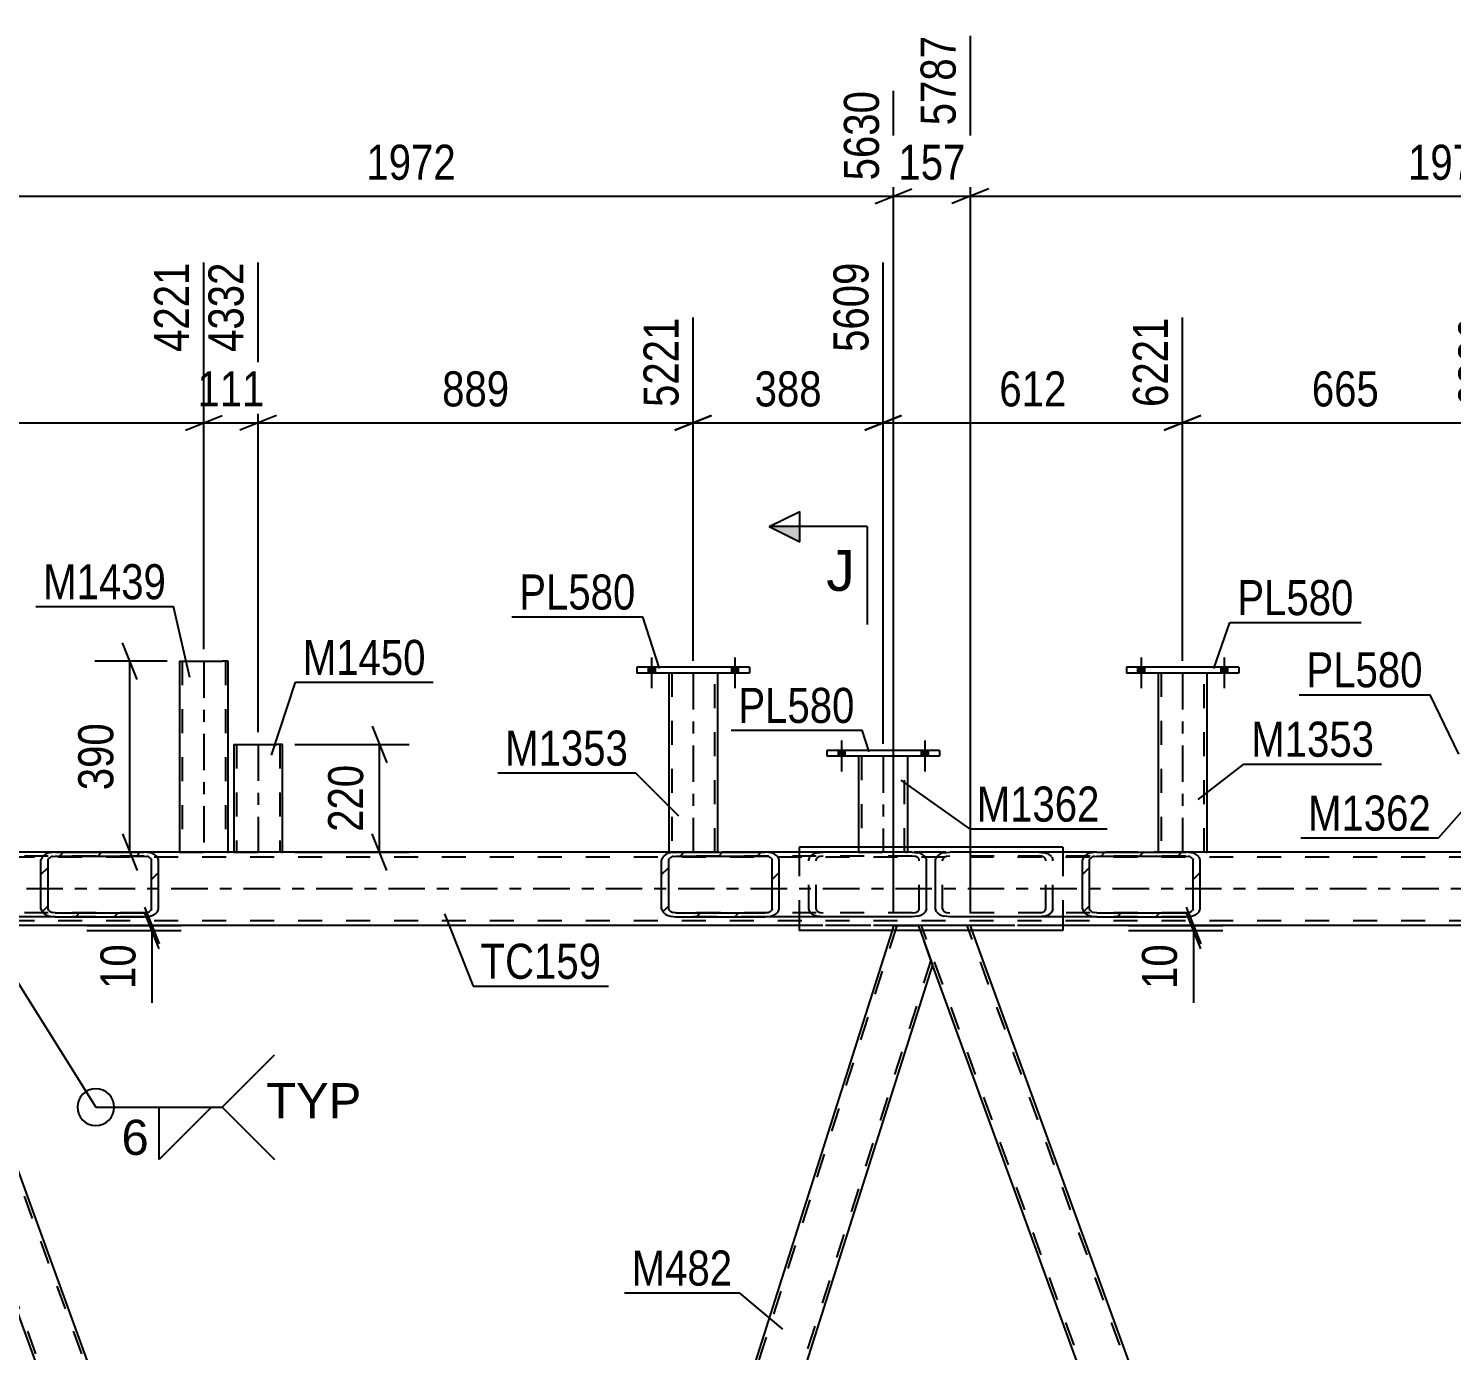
# Model space of a CAD drawing. Header units: millimetres. Extents: x -815 to 374, y -743 to 98.
# Drawn here: x -622.7 to -506.4, y -177.7 to -69.6 of the extents above; entities that cross this region are included whole.
import ezdxf

# ---------------------------------------------------------------- set-up
doc = ezdxf.new("R2010")
doc.units = ezdxf.units.MM
doc.linetypes.add('DXK_LINE_DOT2', pattern=[3.9198, 1.9599, -1.9599])
doc.linetypes.add('DXK_LINE_DOT3', pattern=[5.9187, 2.979, -0.9799, 0.9799, -0.9799])
doc.styles.add('Arial', font='ARIAL.TTF', dxfattribs={"height": 0.2})
doc.styles.add('Arial Narrow', font='ARIALN.TTF', dxfattribs={"height": 0.2})

# ---------------------------------------------------------------- blocks, each defined once
blk = doc.blocks.new('Part-232933173-7430 - 7159')
at = {"color": 7, "linetype": 'DXK_LINE_DOT2'}
for p, q in [((-545.69, -142.93), (-549.95, -142.93)), ((-548.78, -146.14), (-549.95, -142.93)), ((-506.38, -261.93), (-549.69, -142.93)), ((-502.63, -261.93), (-545.95, -142.93)), ((-545.55, -143.33), (-545.69, -142.93))]:
    blk.add_line(p, q, dxfattribs=at)
at = {"color": 2, "linetype": 'Continuous'}
for p, q in [((-503.55, -258.73), (-545.55, -143.33)), ((-506.78, -261.53), (-548.78, -146.14))]:
    blk.add_line(p, q, dxfattribs=at)
blk = doc.blocks.new('Part-232933173-7309 - 7159')
at = {"color": 2, "linetype": 'Continuous'}
for p, q in [((-559.69, -136.53), (-559.69, -136.93)), ((-538.14, -136.53), (-559.69, -136.53)), ((-538.14, -136.53), (-538.14, -136.93)), ((-559.69, -142.21), (-559.69, -143.33)), ((-538.14, -142.21), (-538.14, -143.33)), ((-538.14, -143.33), (-559.69, -143.33))]:
    blk.add_line(p, q, dxfattribs=at)
at = {"color": 7, "linetype": 'DXK_LINE_DOT2'}
for p, q in [((-559.69, -136.93), (-559.69, -142.21)), ((-538.14, -136.93), (-538.14, -142.21))]:
    blk.add_line(p, q, dxfattribs=at)
blk = doc.blocks.new('Part-232933173-46803 - 7159')
at = {"color": 2, "linetype": 'Continuous'}
for p, q in [((-523.74, -121.81), (-532.94, -121.81)), ((-532.94, -121.81), (-532.94, -122.29)), ((-523.74, -121.81), (-523.74, -122.29)), ((-523.74, -122.29), (-532.94, -122.29))]:
    blk.add_line(p, q, dxfattribs=at)
blk = doc.blocks.new('Part-232933173-7326 - 7159')
at = {"linetype": 'Continuous'}
h = blk.add_hatch(dxfattribs=at)
h.set_pattern_fill('', scale=0.7, style=0, pattern_type=0)
h.set_pattern_definition([(45, (-536.4287, -141.8167), (-1.57154, 1.57154), [])])
h.paths.add_polyline_path([(-536.52, -141.57), (-536.43, -141.82), (-536.18, -142.02), (-535.8, -142.16), (-535.35, -142.21), (-528.07, -142.21), (-527.63, -142.16), (-527.25, -142.02), (-527, -141.82), (-526.91, -141.57), (-526.91, -137.57), (-527, -137.33), (-527.25, -137.12), (-527.63, -136.98), (-528.07, -136.93), (-535.35, -136.93), (-535.8, -136.98), (-536.18, -137.12), (-536.43, -137.33), (-536.52, -137.57)])
h.paths.add_polyline_path([(-535.89, -137.45), (-535.76, -137.35), (-535.58, -137.28), (-535.35, -137.25), (-528.07, -137.25), (-527.85, -137.28), (-527.66, -137.35), (-527.54, -137.45), (-527.49, -137.57), (-527.49, -141.57), (-527.54, -141.69), (-527.66, -141.8), (-527.85, -141.87), (-528.07, -141.89), (-535.35, -141.89), (-535.58, -141.87), (-535.76, -141.8), (-535.89, -141.69), (-535.94, -141.57), (-535.94, -137.57)])
at = {"color": 2, "linetype": 'Continuous'}
for p, q in [((-547.83, -136.98), (-547.38, -136.93)), ((-535.35, -136.93), (-547.38, -136.93)), ((-535.35, -136.93), (-535.8, -136.98)), ((-535.35, -136.93), (-528.07, -136.93)), ((-527.63, -136.98), (-528.07, -136.93)), ((-548.55, -137.57), (-548.46, -137.33)), ((-548.55, -141.57), (-548.55, -137.57)), ((-536.43, -137.33), (-536.52, -137.57)), ((-536.52, -141.57), (-536.52, -137.57)), ((-535.94, -137.57), (-535.89, -137.45)), ((-535.94, -141.57), (-535.94, -137.57)), ((-535.58, -137.28), (-535.35, -137.25)), ((-535.35, -137.25), (-528.07, -137.25)), ((-528.07, -137.25), (-527.85, -137.28)), ((-527.54, -137.45), (-527.49, -137.57)), ((-527.49, -141.57), (-527.49, -137.57)), ((-526.91, -137.57), (-527, -137.33)), ((-526.91, -141.57), (-526.91, -137.57)), ((-548.46, -141.82), (-548.55, -141.57)), ((-536.52, -141.57), (-536.43, -141.82)), ((-535.89, -141.69), (-535.94, -141.57)), ((-535.35, -141.89), (-535.58, -141.87)), ((-535.35, -141.89), (-528.07, -141.89)), ((-527.85, -141.87), (-528.07, -141.89)), ((-527.49, -141.57), (-527.54, -141.69)), ((-527, -141.82), (-526.91, -141.57)), ((-547.38, -142.21), (-547.83, -142.16)), ((-535.35, -142.21), (-547.38, -142.21)), ((-535.8, -142.16), (-535.35, -142.21)), ((-535.35, -142.21), (-528.07, -142.21)), ((-528.07, -142.21), (-527.63, -142.16))]:
    blk.add_line(p, q, dxfattribs=at)
at = {"color": 7, "linetype": 'DXK_LINE_DOT2'}
for p, q in [((-540.1, -136.93), (-539.66, -136.98)), ((-528.07, -136.93), (-535.35, -136.93)), ((-547.92, -137.45), (-547.97, -137.57)), ((-547.97, -141.57), (-547.97, -137.57)), ((-547.38, -137.25), (-547.61, -137.28)), ((-528.07, -137.25), (-547.38, -137.25)), ((-539.88, -137.28), (-540.1, -137.25)), ((-539.52, -137.57), (-539.57, -137.45)), ((-539.52, -141.57), (-539.52, -137.57)), ((-539.03, -137.33), (-538.94, -137.57)), ((-538.94, -141.57), (-538.94, -137.57)), ((-547.97, -141.57), (-547.92, -141.69)), ((-547.61, -141.87), (-547.38, -141.89)), ((-528.07, -141.89), (-547.38, -141.89)), ((-540.1, -141.89), (-539.88, -141.87)), ((-539.57, -141.69), (-539.52, -141.57)), ((-538.94, -141.57), (-539.03, -141.82)), ((-539.66, -142.16), (-540.1, -142.21)), ((-528.07, -142.21), (-535.35, -142.21))]:
    blk.add_line(p, q, dxfattribs=at)
at = {"color": 2, "linetype": 'Continuous'}
for centre, radius, start, end in [((-547.65, -138.05), 1.09, 99.5182, 138.0638), ((-535.62, -138.05), 1.09, 99.5182, 138.0638), ((-527.81, -138.05), 1.09, 41.9363, 80.4819), ((-535.49, -137.81), 0.545, 99.5182, 138.0638), ((-527.94, -137.81), 0.545, 41.9363, 80.4819), ((-547.65, -141.09), 1.09, 221.9363, 260.4819), ((-535.62, -141.09), 1.09, 221.9363, 260.4819), ((-535.49, -141.33), 0.545, 221.9363, 260.4819), ((-527.94, -141.33), 0.545, 279.5182, 318.0638), ((-527.81, -141.09), 1.09, 279.5182, 318.0638)]:
    blk.add_arc(centre, radius, start, end, dxfattribs=at)
at = {"color": 7, "linetype": 'DXK_LINE_DOT2'}
for centre, radius, start, end in [((-539.84, -138.05), 1.09, 41.9363, 80.4819), ((-547.52, -137.81), 0.545, 99.5182, 138.0638), ((-539.97, -137.81), 0.545, 41.9363, 80.4819), ((-547.52, -141.33), 0.545, 221.9363, 260.4819), ((-539.97, -141.33), 0.545, 279.5182, 318.0638), ((-539.84, -141.09), 1.09, 279.5182, 318.0638)]:
    blk.add_arc(centre, radius, start, end, dxfattribs=at)
blk = doc.blocks.new('Part-232933173-7327 - 7159')
at = {"linetype": 'Continuous'}
h = blk.add_hatch(dxfattribs=at)
h.set_pattern_fill('', scale=0.7, style=0, pattern_type=0)
h.set_pattern_definition([(45, (-621.563, -141.8167), (-1.57154, 1.57154), [])])
h.paths.add_polyline_path([(-621.65, -141.57), (-621.56, -141.82), (-621.31, -142.02), (-620.93, -142.16), (-620.49, -142.21), (-613.21, -142.21), (-612.76, -142.16), (-612.38, -142.02), (-612.13, -141.82), (-612.04, -141.57), (-612.04, -137.57), (-612.13, -137.33), (-612.38, -137.12), (-612.76, -136.98), (-613.21, -136.93), (-620.49, -136.93), (-620.93, -136.98), (-621.31, -137.12), (-621.56, -137.33), (-621.65, -137.57)])
h.paths.add_polyline_path([(-621.02, -137.45), (-620.9, -137.35), (-620.71, -137.28), (-620.49, -137.25), (-613.21, -137.25), (-612.99, -137.28), (-612.8, -137.35), (-612.67, -137.45), (-612.63, -137.57), (-612.63, -141.57), (-612.67, -141.69), (-612.8, -141.8), (-612.99, -141.87), (-613.21, -141.89), (-620.49, -141.89), (-620.71, -141.87), (-620.9, -141.8), (-621.02, -141.69), (-621.07, -141.57), (-621.07, -137.57)])
at = {"color": 2, "linetype": 'Continuous'}
for p, q in [((-632.96, -136.98), (-632.52, -136.93)), ((-620.49, -136.93), (-632.52, -136.93)), ((-620.49, -136.93), (-620.93, -136.98)), ((-620.49, -136.93), (-613.21, -136.93)), ((-612.76, -136.98), (-613.21, -136.93)), ((-633.68, -137.57), (-633.59, -137.33)), ((-633.68, -141.57), (-633.68, -137.57)), ((-621.56, -137.33), (-621.65, -137.57)), ((-621.65, -141.57), (-621.65, -137.57)), ((-621.07, -137.57), (-621.02, -137.45)), ((-621.07, -141.57), (-621.07, -137.57)), ((-620.71, -137.28), (-620.49, -137.25)), ((-620.49, -137.25), (-613.21, -137.25)), ((-613.21, -137.25), (-612.99, -137.28)), ((-612.67, -137.45), (-612.63, -137.57)), ((-612.63, -141.57), (-612.63, -137.57)), ((-612.04, -137.57), (-612.13, -137.33)), ((-612.04, -141.57), (-612.04, -137.57)), ((-633.59, -141.82), (-633.68, -141.57)), ((-621.65, -141.57), (-621.56, -141.82)), ((-621.02, -141.69), (-621.07, -141.57)), ((-620.49, -141.89), (-620.71, -141.87)), ((-620.49, -141.89), (-613.21, -141.89)), ((-612.99, -141.87), (-613.21, -141.89)), ((-612.63, -141.57), (-612.67, -141.69)), ((-612.13, -141.82), (-612.04, -141.57)), ((-632.52, -142.21), (-632.96, -142.16)), ((-620.49, -142.21), (-632.52, -142.21)), ((-620.93, -142.16), (-620.49, -142.21)), ((-620.49, -142.21), (-613.21, -142.21)), ((-613.21, -142.21), (-612.76, -142.16))]:
    blk.add_line(p, q, dxfattribs=at)
at = {"color": 7, "linetype": 'DXK_LINE_DOT2'}
for p, q in [((-625.24, -136.93), (-624.79, -136.98)), ((-613.21, -136.93), (-620.49, -136.93)), ((-633.06, -137.45), (-633.1, -137.57)), ((-633.1, -141.57), (-633.1, -137.57)), ((-632.52, -137.25), (-632.74, -137.28)), ((-613.21, -137.25), (-632.52, -137.25)), ((-625.02, -137.28), (-625.24, -137.25)), ((-624.66, -137.57), (-624.7, -137.45)), ((-624.66, -141.57), (-624.66, -137.57)), ((-624.16, -137.33), (-624.07, -137.57)), ((-624.07, -141.57), (-624.07, -137.57)), ((-633.1, -141.57), (-633.06, -141.69)), ((-632.74, -141.87), (-632.52, -141.89)), ((-613.21, -141.89), (-632.52, -141.89)), ((-625.24, -141.89), (-625.02, -141.87)), ((-624.7, -141.69), (-624.66, -141.57)), ((-624.07, -141.57), (-624.16, -141.82)), ((-624.79, -142.16), (-625.24, -142.21)), ((-613.21, -142.21), (-620.49, -142.21))]:
    blk.add_line(p, q, dxfattribs=at)
at = {"color": 2, "linetype": 'Continuous'}
for centre, radius, start, end in [((-632.78, -138.05), 1.09, 99.5182, 138.0638), ((-620.75, -138.05), 1.09, 99.5182, 138.0638), ((-612.94, -138.05), 1.09, 41.9363, 80.4819), ((-620.62, -137.81), 0.545, 99.5182, 138.0638), ((-613.08, -137.81), 0.545, 41.9363, 80.4819), ((-632.78, -141.09), 1.09, 221.9363, 260.4819), ((-620.75, -141.09), 1.09, 221.9363, 260.4819), ((-620.62, -141.33), 0.545, 221.9363, 260.4819), ((-613.08, -141.33), 0.545, 279.5182, 318.0638), ((-612.94, -141.09), 1.09, 279.5182, 318.0638)]:
    blk.add_arc(centre, radius, start, end, dxfattribs=at)
at = {"color": 7, "linetype": 'DXK_LINE_DOT2'}
for centre, radius, start, end in [((-624.97, -138.05), 1.09, 41.9363, 80.4819), ((-632.65, -137.81), 0.545, 99.5182, 138.0638), ((-625.11, -137.81), 0.545, 41.9363, 80.4819), ((-632.65, -141.33), 0.545, 221.9363, 260.4819), ((-625.11, -141.33), 0.545, 279.5182, 318.0638), ((-624.97, -141.09), 1.09, 279.5182, 318.0638)]:
    blk.add_arc(centre, radius, start, end, dxfattribs=at)
blk = doc.blocks.new('Part-232933173-46834 - 7159')
at = {"color": 2, "linetype": 'Continuous'}
for p, q in [((-548.22, -128.61), (-557.42, -128.61)), ((-557.42, -128.61), (-557.42, -129.09)), ((-548.22, -129.09), (-557.42, -129.09)), ((-548.22, -128.61), (-548.22, -129.09))]:
    blk.add_line(p, q, dxfattribs=at)
blk = doc.blocks.new('Part-232933173-7353 - 7159')
at = {"color": 7, "linetype": 'DXK_LINE_DOT2'}
for p, q in [((-81.86, -136.93), (-654.89, -136.93)), ((-613.21, -136.93), (-654.89, -136.93)), ((-528.07, -136.93), (-569.75, -136.93)), ((-81.26, -137.33), (-741.87, -137.33)), ((-81.26, -142.53), (-741.87, -142.53)), ((-81.26, -142.93), (-729.95, -142.93)), ((-538.14, -142.93), (-559.69, -142.93))]:
    blk.add_line(p, q, dxfattribs=at)
at = {"color": 2, "linetype": 'Continuous'}
for p, q in [((-569.75, -136.93), (-613.21, -136.93)), ((-484.62, -136.93), (-528.07, -136.93)), ((-559.69, -142.93), (-623.27, -142.93)), ((-474.55, -142.93), (-538.14, -142.93))]:
    blk.add_line(p, q, dxfattribs=at)
at = {"color": 7, "linetype": 'DXK_LINE_DOT3'}
blk.add_line((-81.26, -139.93), (-741.87, -139.93), dxfattribs=at)
blk = doc.blocks.new('Part-232933173-7390 - 7159')
at = {"color": 7, "linetype": 'DXK_LINE_DOT2'}
for p, q in [((-551.71, -142.93), (-588.55, -259.1)), ((-551.96, -142.93), (-552.09, -143.33)), ((-551.96, -142.93), (-549.95, -142.93)), ((-549.95, -142.93), (-549.8, -143.33)), ((-548.92, -145.77), (-585.75, -261.93))]:
    blk.add_line(p, q, dxfattribs=at)
at = {"color": 2, "linetype": 'Continuous'}
for p, q in [((-552.09, -143.33), (-588.68, -258.73)), ((-549.8, -143.33), (-548.78, -146.14)), ((-548.78, -146.14), (-585.37, -261.53))]:
    blk.add_line(p, q, dxfattribs=at)
blk = doc.blocks.new('Part-232933173-46835 - 7159')
at = {"color": 2, "linetype": 'Continuous'}
for p, q in [((-605.9, -128.13), (-605.9, -136.93)), ((-605.9, -128.13), (-602.38, -128.13)), ((-601.9, -128.13), (-602.38, -128.13)), ((-601.9, -136.93), (-601.9, -128.13))]:
    blk.add_line(p, q, dxfattribs=at)
at = {"color": 7, "linetype": 'DXK_LINE_DOT2'}
for p, q in [((-605.66, -128.13), (-605.66, -136.94)), ((-605.66, -128.13), (-605.65, -128.13)), ((-605.65, -128.13), (-605.61, -128.13)), ((-605.61, -128.13), (-605.59, -128.13)), ((-602.14, -128.13), (-602.14, -136.94)), ((-605.9, -136.93), (-605.9, -136.94)), ((-605.9, -136.94), (-601.9, -136.94)), ((-601.9, -136.94), (-601.9, -136.93)), ((-601.9, -136.93), (-601.9, -136.94))]:
    blk.add_line(p, q, dxfattribs=at)
at = {"color": 7, "linetype": 'DXK_LINE_DOT3'}
blk.add_line((-603.9, -128.13), (-603.9, -136.94), dxfattribs=at)
blk = doc.blocks.new('Part-232933173-7425 - 7159')
at = {"color": 7, "linetype": 'DXK_LINE_DOT2'}
for p, q in [((-634.83, -142.93), (-591.52, -261.93)), ((-631.08, -142.93), (-587.77, -261.93))]:
    blk.add_line(p, q, dxfattribs=at)
at = {"color": 2, "linetype": 'Continuous'}
for p, q in [((-630.68, -143.33), (-588.68, -258.73)), ((-633.92, -146.14), (-591.92, -261.53))]:
    blk.add_line(p, q, dxfattribs=at)
blk = doc.blocks.new('Part-232933173-7466 - 7159')
at = {"linetype": 'Continuous'}
h = blk.add_hatch(dxfattribs=at)
h.set_pattern_fill('', scale=0.7, style=0, pattern_type=0)
h.set_pattern_definition([(45, (-570.8265, -141.8166), (-1.57154, 1.57154), [])])
h.paths.add_polyline_path([(-570.92, -141.57), (-570.83, -141.82), (-570.57, -142.02), (-570.2, -142.16), (-569.75, -142.21), (-562.47, -142.21), (-562.03, -142.16), (-561.65, -142.02), (-561.4, -141.82), (-561.31, -141.57), (-561.31, -137.57), (-561.4, -137.33), (-561.65, -137.12), (-562.03, -136.98), (-562.47, -136.93), (-569.75, -136.93), (-570.2, -136.98), (-570.57, -137.12), (-570.83, -137.33), (-570.92, -137.57)])
h.paths.add_polyline_path([(-570.29, -137.45), (-570.16, -137.35), (-569.97, -137.28), (-569.75, -137.25), (-562.47, -137.25), (-562.25, -137.28), (-562.06, -137.35), (-561.93, -137.45), (-561.89, -137.57), (-561.89, -141.57), (-561.93, -141.69), (-562.06, -141.8), (-562.25, -141.87), (-562.47, -141.89), (-569.75, -141.89), (-569.97, -141.87), (-570.16, -141.8), (-570.29, -141.69), (-570.33, -141.57), (-570.33, -137.57)])
at = {"color": 2, "linetype": 'Continuous'}
for p, q in [((-569.75, -136.93), (-570.2, -136.98)), ((-569.75, -136.93), (-562.47, -136.93)), ((-550.44, -136.93), (-562.47, -136.93)), ((-562.03, -136.98), (-562.47, -136.93)), ((-550.44, -136.93), (-550, -136.98)), ((-570.83, -137.33), (-570.92, -137.57)), ((-570.92, -141.57), (-570.92, -137.57)), ((-570.33, -137.57), (-570.29, -137.45)), ((-570.33, -141.57), (-570.33, -137.57)), ((-569.97, -137.28), (-569.75, -137.25)), ((-569.75, -137.25), (-562.47, -137.25)), ((-562.47, -137.25), (-562.25, -137.28)), ((-561.93, -137.45), (-561.89, -137.57)), ((-561.89, -141.57), (-561.89, -137.57)), ((-561.31, -137.57), (-561.4, -137.33)), ((-561.31, -141.57), (-561.31, -137.57)), ((-549.37, -137.33), (-549.28, -137.57)), ((-549.28, -141.57), (-549.28, -137.57)), ((-570.92, -141.57), (-570.83, -141.82)), ((-570.29, -141.69), (-570.33, -141.57)), ((-569.75, -141.89), (-569.97, -141.87)), ((-569.75, -141.89), (-562.47, -141.89)), ((-562.25, -141.87), (-562.47, -141.89)), ((-561.89, -141.57), (-561.93, -141.69)), ((-561.4, -141.82), (-561.31, -141.57)), ((-549.28, -141.57), (-549.37, -141.82)), ((-570.2, -142.16), (-569.75, -142.21)), ((-569.75, -142.21), (-562.47, -142.21)), ((-562.47, -142.21), (-562.03, -142.16)), ((-550.44, -142.21), (-562.47, -142.21)), ((-550, -142.16), (-550.44, -142.21))]:
    blk.add_line(p, q, dxfattribs=at)
at = {"color": 7, "linetype": 'DXK_LINE_DOT2'}
for p, q in [((-562.47, -136.93), (-569.75, -136.93)), ((-558.17, -136.98), (-557.72, -136.93)), ((-550.44, -137.25), (-569.75, -137.25)), ((-558.89, -137.57), (-558.8, -137.33)), ((-558.89, -141.57), (-558.89, -137.57)), ((-558.26, -137.45), (-558.3, -137.57)), ((-558.3, -141.57), (-558.3, -137.57)), ((-557.72, -137.25), (-557.94, -137.28)), ((-550.22, -137.28), (-550.44, -137.25)), ((-549.86, -137.57), (-549.9, -137.45)), ((-549.86, -141.57), (-549.86, -137.57)), ((-550.44, -141.89), (-569.75, -141.89)), ((-558.8, -141.82), (-558.89, -141.57)), ((-558.3, -141.57), (-558.26, -141.69)), ((-557.94, -141.87), (-557.72, -141.89)), ((-550.44, -141.89), (-550.22, -141.87)), ((-549.9, -141.69), (-549.86, -141.57)), ((-562.47, -142.21), (-569.75, -142.21)), ((-557.72, -142.21), (-558.17, -142.16))]:
    blk.add_line(p, q, dxfattribs=at)
at = {"color": 2, "linetype": 'Continuous'}
for centre, radius, start, end in [((-570.02, -138.05), 1.09, 99.5182, 138.0638), ((-562.21, -138.05), 1.09, 41.9363, 80.4819), ((-550.18, -138.05), 1.09, 41.9363, 80.4819), ((-569.88, -137.81), 0.545, 99.5182, 138.0638), ((-562.34, -137.81), 0.545, 41.9363, 80.4819), ((-570.02, -141.09), 1.09, 221.9363, 260.4819), ((-569.88, -141.33), 0.545, 221.9363, 260.4819), ((-562.34, -141.33), 0.545, 279.5182, 318.0638), ((-562.21, -141.09), 1.09, 279.5182, 318.0638), ((-550.18, -141.09), 1.09, 279.5182, 318.0638)]:
    blk.add_arc(centre, radius, start, end, dxfattribs=at)
at = {"color": 7, "linetype": 'DXK_LINE_DOT2'}
for centre, radius, start, end in [((-557.99, -138.05), 1.09, 99.5182, 138.0638), ((-557.85, -137.81), 0.545, 99.5182, 138.0638), ((-550.31, -137.81), 0.545, 41.9363, 80.4819), ((-557.99, -141.09), 1.09, 221.9363, 260.4819), ((-557.85, -141.33), 0.545, 221.9363, 260.4819), ((-550.31, -141.33), 0.545, 279.5182, 318.0638)]:
    blk.add_arc(centre, radius, start, end, dxfattribs=at)
blk = doc.blocks.new('Part-232933173-46802 - 7159')
at = {"color": 2, "linetype": 'Continuous'}
for p, q in [((-530.34, -122.29), (-530.34, -136.93)), ((-526.34, -136.93), (-526.34, -122.29))]:
    blk.add_line(p, q, dxfattribs=at)
at = {"color": 7, "linetype": 'DXK_LINE_DOT2'}
for p, q in [((-526.34, -122.29), (-530.34, -122.29)), ((-530.1, -122.29), (-530.1, -136.93)), ((-526.58, -136.93), (-526.58, -122.29)), ((-530.34, -136.93), (-530.34, -136.93)), ((-530.34, -136.93), (-526.34, -136.93)), ((-526.34, -136.93), (-526.34, -136.93)), ((-526.34, -136.93), (-526.34, -136.93))]:
    blk.add_line(p, q, dxfattribs=at)
at = {"color": 7, "linetype": 'DXK_LINE_DOT3'}
blk.add_line((-528.34, -122.29), (-528.34, -136.93), dxfattribs=at)
blk = doc.blocks.new('Part-232933173-46806 - 7159')
at = {"color": 2, "linetype": 'Continuous'}
for p, q in [((-570.34, -122.29), (-570.34, -136.93)), ((-566.34, -136.93), (-566.34, -122.29))]:
    blk.add_line(p, q, dxfattribs=at)
at = {"color": 7, "linetype": 'DXK_LINE_DOT2'}
for p, q in [((-566.34, -122.29), (-570.34, -122.29)), ((-570.1, -122.29), (-570.1, -136.93)), ((-566.58, -136.93), (-566.58, -122.29)), ((-570.34, -136.93), (-570.34, -136.93)), ((-570.34, -136.93), (-566.34, -136.93)), ((-566.34, -136.93), (-566.34, -136.93)), ((-566.34, -136.93), (-566.34, -136.93))]:
    blk.add_line(p, q, dxfattribs=at)
at = {"color": 7, "linetype": 'DXK_LINE_DOT3'}
blk.add_line((-568.34, -122.29), (-568.34, -136.93), dxfattribs=at)
blk = doc.blocks.new('Part-232933173-46807 - 7159')
at = {"color": 2, "linetype": 'Continuous'}
for p, q in [((-563.74, -121.81), (-572.94, -121.81)), ((-572.94, -121.81), (-572.94, -122.29)), ((-563.74, -121.81), (-563.74, -122.29)), ((-563.74, -122.29), (-572.94, -122.29))]:
    blk.add_line(p, q, dxfattribs=at)
blk = doc.blocks.new('Part-232933173-46810 - 7159')
at = {"color": 2, "linetype": 'Continuous'}
for p, q in [((-610.34, -121.33), (-610.34, -136.93)), ((-610.34, -121.33), (-606.82, -121.33)), ((-606.34, -121.33), (-606.82, -121.33)), ((-606.34, -136.93), (-606.34, -121.33))]:
    blk.add_line(p, q, dxfattribs=at)
at = {"color": 7, "linetype": 'DXK_LINE_DOT2'}
for p, q in [((-610.1, -121.33), (-610.1, -136.93)), ((-610.1, -121.33), (-610.08, -121.33)), ((-610.08, -121.33), (-610.04, -121.33)), ((-610.04, -121.33), (-610.03, -121.33)), ((-606.58, -121.33), (-606.58, -136.93)), ((-610.34, -136.93), (-610.34, -136.93)), ((-610.34, -136.93), (-606.34, -136.93)), ((-606.34, -136.93), (-606.34, -136.93)), ((-606.34, -136.93), (-606.34, -136.93))]:
    blk.add_line(p, q, dxfattribs=at)
at = {"color": 7, "linetype": 'DXK_LINE_DOT3'}
blk.add_line((-608.34, -121.33), (-608.34, -136.93), dxfattribs=at)
blk = doc.blocks.new('Part-232933173-46833 - 7159')
at = {"color": 2, "linetype": 'Continuous'}
for p, q in [((-554.82, -129.09), (-554.82, -136.53)), ((-550.82, -129.09), (-550.82, -136.53))]:
    blk.add_line(p, q, dxfattribs=at)
at = {"color": 7, "linetype": 'DXK_LINE_DOT2'}
for p, q in [((-550.82, -129.09), (-554.82, -129.09)), ((-554.58, -129.09), (-554.58, -136.94)), ((-551.06, -136.94), (-551.06, -129.09)), ((-554.82, -136.53), (-554.82, -136.94)), ((-554.82, -136.94), (-550.82, -136.94)), ((-550.82, -136.53), (-550.82, -136.94))]:
    blk.add_line(p, q, dxfattribs=at)
at = {"color": 7, "linetype": 'DXK_LINE_DOT3'}
blk.add_line((-552.82, -129.09), (-552.82, -136.94), dxfattribs=at)
blk = doc.blocks.new('Bolt-232933173-46875 - 7159')
at = {"linetype": 'Continuous'}
for points in [[(-531.46, -121.81), (-532.02, -121.81), (-532.02, -122.29), (-531.46, -122.29)], [(-531.46, -121.81), (-532.02, -121.81), (-532.02, -122.29), (-531.46, -122.29)], [(-524.66, -121.81), (-525.22, -121.81), (-525.22, -122.29), (-524.66, -122.29)], [(-524.66, -121.81), (-525.22, -121.81), (-525.22, -122.29), (-524.66, -122.29)]]:
    blk.add_hatch(color=1, dxfattribs=at).paths.add_polyline_path(points)
at = {"color": 1, "linetype": 'Continuous'}
for p, q in [((-532.02, -121.81), (-532.02, -122.29)), ((-532.02, -121.81), (-532.02, -122.29)), ((-531.74, -121.01), (-531.74, -123.53)), ((-531.74, -121.01), (-531.74, -123.53)), ((-531.46, -121.81), (-531.46, -122.29)), ((-531.46, -121.81), (-531.46, -122.29)), ((-525.22, -121.81), (-525.22, -122.29)), ((-525.22, -121.81), (-525.22, -122.29)), ((-524.94, -121.01), (-524.94, -123.53)), ((-524.94, -121.01), (-524.94, -123.53)), ((-524.66, -121.81), (-524.66, -122.29)), ((-524.66, -121.81), (-524.66, -122.29))]:
    blk.add_line(p, q, dxfattribs=at)
blk = doc.blocks.new('Bolt-232933173-46877 - 7159')
at = {"linetype": 'Continuous'}
for points in [[(-571.46, -121.81), (-572.02, -121.81), (-572.02, -122.29), (-571.46, -122.29)], [(-571.46, -121.81), (-572.02, -121.81), (-572.02, -122.29), (-571.46, -122.29)], [(-564.66, -121.81), (-565.22, -121.81), (-565.22, -122.29), (-564.66, -122.29)], [(-564.66, -121.81), (-565.22, -121.81), (-565.22, -122.29), (-564.66, -122.29)]]:
    blk.add_hatch(color=1, dxfattribs=at).paths.add_polyline_path(points)
at = {"color": 1, "linetype": 'Continuous'}
for p, q in [((-572.02, -121.81), (-572.02, -122.29)), ((-572.02, -121.81), (-572.02, -122.29)), ((-571.74, -121.01), (-571.74, -123.53)), ((-571.74, -121.01), (-571.74, -123.53)), ((-571.46, -121.81), (-571.46, -122.29)), ((-571.46, -121.81), (-571.46, -122.29)), ((-565.22, -121.81), (-565.22, -122.29)), ((-565.22, -121.81), (-565.22, -122.29)), ((-564.94, -121.01), (-564.94, -123.53)), ((-564.94, -121.01), (-564.94, -123.53)), ((-564.66, -121.81), (-564.66, -122.29)), ((-564.66, -121.81), (-564.66, -122.29))]:
    blk.add_line(p, q, dxfattribs=at)
blk = doc.blocks.new('Bolt-232933173-46889 - 7159')
at = {"linetype": 'Continuous'}
for points in [[(-555.94, -128.61), (-556.5, -128.61), (-556.5, -129.09), (-555.94, -129.09)], [(-555.94, -128.61), (-556.5, -128.61), (-556.5, -129.09), (-555.94, -129.09)], [(-549.14, -128.61), (-549.7, -128.61), (-549.7, -129.09), (-549.14, -129.09)], [(-549.14, -128.61), (-549.7, -128.61), (-549.7, -129.09), (-549.14, -129.09)]]:
    blk.add_hatch(color=1, dxfattribs=at).paths.add_polyline_path(points)
at = {"color": 1, "linetype": 'Continuous'}
for p, q in [((-556.22, -127.81), (-556.22, -130.33)), ((-556.22, -127.81), (-556.22, -130.33)), ((-549.42, -127.81), (-549.42, -130.33)), ((-549.42, -127.81), (-549.42, -130.33)), ((-556.5, -128.61), (-556.5, -129.09)), ((-556.5, -128.61), (-556.5, -129.09)), ((-555.94, -128.61), (-555.94, -129.09)), ((-555.94, -128.61), (-555.94, -129.09)), ((-549.7, -128.61), (-549.7, -129.09)), ((-549.7, -128.61), (-549.7, -129.09)), ((-549.14, -128.61), (-549.14, -129.09)), ((-549.14, -128.61), (-549.14, -129.09))]:
    blk.add_line(p, q, dxfattribs=at)
blk = doc.blocks.new('StraightDimension-232933173-57657 - 7159')
at = {"color": 7, "linetype": 'Continuous'}
for p, q in [((-552.82, -128.09), (-552.82, -88.74)), ((-568.34, -121.29), (-568.34, -93.24)), ((-566.84, -101.25), (-569.84, -102.45)), ((-568.34, -101.85), (-552.82, -101.85)), ((-554.32, -102.45), (-551.32, -101.25))]:
    blk.add_line(p, q, dxfattribs=at)
at = {"color": 0}
blk.add_wipeout([(-557.24, -101.1), (-557.24, -96.9), (-563.92, -96.9), (-563.92, -101.1)], dxfattribs=at)
at = {"color": 3, "style": 'Arial Narrow'}
blk.add_text('388', height=2.863, dxfattribs=at).set_placement((-563.32, -100.5))
at = {"color": 0, "linetype": 'Continuous'}
blk.add_wipeout([(-553.42, -88.14), (-557.62, -88.14), (-557.62, -96.65), (-553.42, -96.65)], dxfattribs=at)
at = {"color": 3, "linetype": 'Continuous', "style": 'Arial Narrow'}
blk.add_text('5609', height=2.863, rotation=90.0002, dxfattribs=at).set_placement((-554.02, -96.05))
blk = doc.blocks.new('StraightDimension-232933173-57658 - 7159')
at = {"color": 7, "linetype": 'Continuous'}
for p, q in [((-603.9, -127.13), (-603.9, -88.74)), ((-568.34, -121.29), (-568.34, -93.24)), ((-602.4, -101.25), (-605.4, -102.45)), ((-603.9, -101.85), (-568.34, -101.85)), ((-569.84, -102.45), (-566.84, -101.25))]:
    blk.add_line(p, q, dxfattribs=at)
at = {"color": 0}
blk.add_wipeout([(-582.78, -101.1), (-582.78, -96.9), (-589.46, -96.9), (-589.46, -101.1)], dxfattribs=at)
at = {"color": 3, "style": 'Arial Narrow'}
blk.add_text('889', height=2.863, dxfattribs=at).set_placement((-588.86, -100.5))
at = {"color": 0, "linetype": 'Continuous'}
blk.add_wipeout([(-568.94, -92.64), (-573.14, -92.64), (-573.14, -101.15), (-568.94, -101.15)], dxfattribs=at)
at = {"color": 3, "linetype": 'Continuous', "style": 'Arial Narrow'}
blk.add_text('5221', height=2.863, rotation=90.0002, dxfattribs=at).set_placement((-569.54, -100.55))
blk = doc.blocks.new('StraightDimension-232933173-57656 - 7159')
at = {"color": 7, "linetype": 'Continuous'}
for p, q in [((-552.82, -128.09), (-552.82, -88.74)), ((-528.34, -121.29), (-528.34, -93.24)), ((-551.32, -101.25), (-554.32, -102.45)), ((-552.82, -101.85), (-528.34, -101.85)), ((-529.84, -102.45), (-526.84, -101.25))]:
    blk.add_line(p, q, dxfattribs=at)
at = {"color": 0}
blk.add_wipeout([(-537.24, -101.1), (-537.24, -96.9), (-543.92, -96.9), (-543.92, -101.1)], dxfattribs=at)
at = {"color": 3, "style": 'Arial Narrow'}
blk.add_text('612', height=2.863, dxfattribs=at).set_placement((-543.32, -100.5))
at = {"color": 0, "linetype": 'Continuous'}
blk.add_wipeout([(-528.94, -92.64), (-533.14, -92.64), (-533.14, -101.15), (-528.94, -101.15)], dxfattribs=at)
at = {"color": 3, "linetype": 'Continuous', "style": 'Arial Narrow'}
blk.add_text('6221', height=2.863, rotation=90.0002, dxfattribs=at).set_placement((-529.54, -100.55))
blk = doc.blocks.new('StraightDimension-232933173-37579 - 7159')
at = {"color": 7, "linetype": 'Continuous'}
for p, q in [((-630.83, -141.93), (-630.83, -70.22)), ((-551.96, -141.93), (-551.96, -74.72)), ((-629.33, -82.73), (-632.33, -83.93)), ((-630.83, -83.33), (-551.96, -83.33)), ((-553.46, -83.93), (-550.46, -82.73))]:
    blk.add_line(p, q, dxfattribs=at)
at = {"color": 0}
blk.add_wipeout([(-587.14, -82.58), (-587.14, -78.38), (-595.65, -78.38), (-595.65, -82.58)], dxfattribs=at)
at = {"color": 3, "style": 'Arial Narrow'}
blk.add_text('1972', height=2.863, dxfattribs=at).set_placement((-595.05, -81.98))
at = {"color": 0, "linetype": 'Continuous'}
blk.add_wipeout([(-552.56, -74.12), (-556.76, -74.12), (-556.76, -82.63), (-552.56, -82.63)], dxfattribs=at)
at = {"color": 3, "linetype": 'Continuous', "style": 'Arial Narrow'}
blk.add_text('5630', height=2.863, rotation=90.0002, dxfattribs=at).set_placement((-553.16, -82.03))
blk = doc.blocks.new('StraightDimension-232933173-38569 - 7159')
at = {"color": 7, "linetype": 'Continuous'}
for p, q in [((-528.05, -141.43), (-526.85, -144.43)), ((-526.85, -144.83), (-528.05, -141.83)), ((-532.77, -142.93), (-525.05, -142.93)), ((-527.45, -143.33), (-527.45, -142.93)), ((-532.77, -143.33), (-525.05, -143.33)), ((-527.45, -143.33), (-527.45, -149.24)), ((-527.45, -143.33), (-527.45, -149.24))]:
    blk.add_line(p, q, dxfattribs=at)
at = {"color": 0}
blk.add_wipeout([(-528.2, -143.86), (-532.4, -143.86), (-532.4, -148.71), (-528.2, -148.71)], dxfattribs=at)
at = {"color": 3, "style": 'Arial Narrow'}
blk.add_text('10', height=2.863, rotation=90.0002, dxfattribs=at).set_placement((-528.8, -148.11))
blk = doc.blocks.new('StraightDimension-232933173-37577 - 7159')
at = {"color": 7, "linetype": 'Continuous'}
for p, q in [((-545.69, -141.93), (-545.69, -70.22)), ((-466.83, -141.93), (-466.83, -74.72)), ((-544.19, -82.73), (-547.19, -83.93)), ((-545.69, -83.33), (-466.83, -83.33)), ((-468.33, -83.93), (-465.33, -82.73))]:
    blk.add_line(p, q, dxfattribs=at)
at = {"color": 0}
blk.add_wipeout([(-502, -82.58), (-502, -78.38), (-510.52, -78.38), (-510.52, -82.58)], dxfattribs=at)
at = {"color": 3, "style": 'Arial Narrow'}
blk.add_text('1972', height=2.863, dxfattribs=at).set_placement((-509.92, -81.98))
at = {"color": 0, "linetype": 'Continuous'}
blk.add_wipeout([(-467.43, -74.12), (-471.63, -74.12), (-471.63, -82.63), (-467.43, -82.63)], dxfattribs=at)
at = {"color": 3, "linetype": 'Continuous', "style": 'Arial Narrow'}
blk.add_text('7758', height=2.863, rotation=90.0002, dxfattribs=at).set_placement((-468.03, -82.03))
blk = doc.blocks.new('StraightDimension-232933173-37578 - 7159')
at = {"color": 7, "linetype": 'Continuous'}
for p, q in [((-545.69, -141.93), (-545.69, -70.22)), ((-551.96, -141.93), (-551.96, -74.72)), ((-553.46, -83.93), (-550.46, -82.73)), ((-551.96, -83.33), (-545.69, -83.33)), ((-544.19, -82.73), (-547.19, -83.93))]:
    blk.add_line(p, q, dxfattribs=at)
at = {"color": 0}
blk.add_wipeout([(-545.48, -82.58), (-545.48, -78.38), (-552.17, -78.38), (-552.17, -82.58)], dxfattribs=at)
at = {"color": 3, "style": 'Arial Narrow'}
blk.add_text('157', height=2.863, dxfattribs=at).set_placement((-551.57, -81.98))
at = {"color": 0, "linetype": 'Continuous'}
blk.add_wipeout([(-546.29, -69.62), (-550.49, -69.62), (-550.49, -78.13), (-546.29, -78.13)], dxfattribs=at)
at = {"color": 3, "linetype": 'Continuous', "style": 'Arial Narrow'}
blk.add_text('5787', height=2.863, rotation=90.0002, dxfattribs=at).set_placement((-546.89, -77.53))
blk = doc.blocks.new('StraightDimension-232933173-38564 - 7159')
at = {"color": 7, "linetype": 'Continuous'}
for p, q in [((-613.18, -141.43), (-611.98, -144.43)), ((-611.98, -144.83), (-613.18, -141.83)), ((-617.91, -142.93), (-610.18, -142.93)), ((-612.58, -143.33), (-612.58, -142.93)), ((-617.91, -143.33), (-610.18, -143.33)), ((-612.58, -143.33), (-612.58, -149.24)), ((-612.58, -143.33), (-612.58, -149.24))]:
    blk.add_line(p, q, dxfattribs=at)
at = {"color": 0}
blk.add_wipeout([(-613.33, -143.86), (-617.53, -143.86), (-617.53, -148.71), (-613.33, -148.71)], dxfattribs=at)
at = {"color": 3, "style": 'Arial Narrow'}
blk.add_text('10', height=2.863, rotation=90.0002, dxfattribs=at).set_placement((-613.93, -148.11))
blk = doc.blocks.new('StraightDimension-232933173-57655 - 7159')
at = {"color": 7, "linetype": 'Continuous'}
for p, q in [((-528.34, -121.29), (-528.34, -93.24)), ((-501.74, -128.09), (-501.74, -93.24)), ((-526.84, -101.25), (-529.84, -102.45)), ((-528.34, -101.85), (-501.74, -101.85)), ((-503.24, -102.45), (-500.24, -101.25))]:
    blk.add_line(p, q, dxfattribs=at)
at = {"color": 0}
blk.add_wipeout([(-511.7, -101.1), (-511.7, -96.9), (-518.38, -96.9), (-518.38, -101.1)], dxfattribs=at)
at = {"color": 3, "style": 'Arial Narrow'}
blk.add_text('665', height=2.863, dxfattribs=at).set_placement((-517.78, -100.5))
at = {"color": 0, "linetype": 'Continuous'}
blk.add_wipeout([(-502.34, -92.64), (-506.54, -92.64), (-506.54, -101.15), (-502.34, -101.15)], dxfattribs=at)
at = {"color": 3, "linetype": 'Continuous', "style": 'Arial Narrow'}
blk.add_text('6886', height=2.863, rotation=90.0002, dxfattribs=at).set_placement((-502.94, -100.55))
blk = doc.blocks.new('StraightDimension-232933173-57659 - 7159')
at = {"color": 7, "linetype": 'Continuous'}
for p, q in [((-608.34, -120.33), (-608.34, -88.74)), ((-603.9, -127.13), (-603.9, -88.74)), ((-609.84, -102.45), (-606.84, -101.25)), ((-608.34, -101.85), (-603.9, -101.85)), ((-602.4, -101.25), (-605.4, -102.45))]:
    blk.add_line(p, q, dxfattribs=at)
at = {"color": 0}
blk.add_wipeout([(-602.78, -101.1), (-602.78, -96.9), (-609.46, -96.9), (-609.46, -101.1)], dxfattribs=at)
at = {"color": 3, "style": 'Arial Narrow'}
blk.add_text('111', height=2.863, dxfattribs=at).set_placement((-608.86, -100.5))
at = {"color": 0, "linetype": 'Continuous'}
blk.add_wipeout([(-604.5, -88.14), (-608.7, -88.14), (-608.7, -96.65), (-604.5, -96.65)], dxfattribs=at)
at = {"color": 3, "linetype": 'Continuous', "style": 'Arial Narrow'}
blk.add_text('4332', height=2.863, rotation=90.0002, dxfattribs=at).set_placement((-605.1, -96.05))
blk = doc.blocks.new('StraightDimension-232933173-57660 - 7159')
at = {"color": 7, "linetype": 'Continuous'}
for p, q in [((-648.34, -120.33), (-648.34, -88.74)), ((-608.34, -120.33), (-608.34, -88.74)), ((-646.84, -101.25), (-649.84, -102.45)), ((-648.34, -101.85), (-608.34, -101.85)), ((-609.84, -102.45), (-606.84, -101.25))]:
    blk.add_line(p, q, dxfattribs=at)
at = {"color": 0, "linetype": 'Continuous'}
blk.add_wipeout([(-608.94, -88.14), (-613.14, -88.14), (-613.14, -96.65), (-608.94, -96.65)], dxfattribs=at)
at = {"color": 0}
blk.add_wipeout([(-624.08, -101.1), (-624.08, -96.9), (-632.6, -96.9), (-632.6, -101.1)], dxfattribs=at)
at = {"color": 3, "linetype": 'Continuous', "style": 'Arial Narrow'}
blk.add_text('4221', height=2.863, rotation=90.0002, dxfattribs=at).set_placement((-609.54, -96.05))
at = {"color": 3, "style": 'Arial Narrow'}
blk.add_text('1000', height=2.863, dxfattribs=at).set_placement((-632, -100.5))
blk = doc.blocks.new('StraightDimension-232933173-58144 - 7159')
at = {"color": 7, "linetype": 'Continuous'}
for p, q in [((-613.79, -122.83), (-614.99, -119.83)), ((-611.34, -121.33), (-617.24, -121.33)), ((-614.39, -136.93), (-614.39, -121.33)), ((-614.99, -135.43), (-613.79, -138.43)), ((-611.34, -136.93), (-617.24, -136.93))]:
    blk.add_line(p, q, dxfattribs=at)
at = {"color": 0}
blk.add_wipeout([(-615.14, -125.79), (-619.34, -125.79), (-619.34, -132.47), (-615.14, -132.47)], dxfattribs=at)
at = {"color": 3, "style": 'Arial Narrow'}
blk.add_text('390', height=2.863, rotation=90.0002, dxfattribs=at).set_placement((-615.74, -131.87))
blk = doc.blocks.new('StraightDimension-232933173-58156 - 7159')
at = {"color": 7, "linetype": 'Continuous'}
for p, q in [((-594.57, -126.63), (-593.37, -129.63)), ((-600.9, -128.13), (-591.57, -128.13)), ((-593.97, -136.93), (-593.97, -128.13)), ((-593.37, -138.43), (-594.57, -135.43)), ((-600.9, -136.93), (-591.57, -136.93))]:
    blk.add_line(p, q, dxfattribs=at)
at = {"color": 0}
blk.add_wipeout([(-594.72, -129.19), (-598.92, -129.19), (-598.92, -135.87), (-594.72, -135.87)], dxfattribs=at)
at = {"color": 3, "style": 'Arial Narrow'}
blk.add_text('220', height=2.863, rotation=90.0002, dxfattribs=at).set_placement((-595.32, -135.27))
blk = doc.blocks.new('Mark-232933173-58131 - 7159')
at = {"color": 30, "linetype": 'Continuous'}
for p in [(-622.07, -116.86), (-609.47, -122.65)]:
    blk.add_line(p, (-610.82, -116.86), dxfattribs=at)
at = {"color": 0}
blk.add_wipeout([(-611.42, -116.26), (-611.42, -113.26), (-621.47, -113.26), (-621.47, -116.26)], dxfattribs=at)
blk.add_wipeout([(-611.42, -116.26), (-611.42, -113.26), (-621.47, -113.26), (-621.47, -116.26)], dxfattribs=at)
at = {"color": 3, "style": 'Arial Narrow'}
blk.add_text('M1439', height=2.863, dxfattribs=at).set_placement((-621.47, -116.26))
blk = doc.blocks.new('Mark-232933173-7349 - 7159')
at = {"color": 30, "linetype": 'Continuous'}
for p, q in [((-588.66, -141.98), (-586.32, -147.88)), ((-586.32, -147.88), (-575.26, -147.88))]:
    blk.add_line(p, q, dxfattribs=at)
at = {"color": 0}
blk.add_wipeout([(-575.86, -147.28), (-575.86, -144.28), (-585.72, -144.28), (-585.72, -147.28)], dxfattribs=at)
blk.add_wipeout([(-575.86, -147.28), (-575.86, -144.28), (-585.72, -144.28), (-585.72, -147.28)], dxfattribs=at)
at = {"color": 3, "style": 'Arial Narrow'}
blk.add_text('TC159', height=2.863, dxfattribs=at).set_placement((-585.72, -147.28))
blk = doc.blocks.new('Mark-232933173-7386 - 7159')
at = {"color": 30, "linetype": 'Continuous'}
for p in [(-573.97, -172.95), (-561.01, -175.91)]:
    blk.add_line(p, (-564.55, -172.95), dxfattribs=at)
at = {"color": 0}
blk.add_wipeout([(-565.15, -172.35), (-565.15, -169.35), (-573.37, -169.35), (-573.37, -172.35)], dxfattribs=at)
blk.add_wipeout([(-565.15, -172.35), (-565.15, -169.35), (-573.37, -169.35), (-573.37, -172.35)], dxfattribs=at)
at = {"color": 3, "style": 'Arial Narrow'}
blk.add_text('M482', height=2.863, dxfattribs=at).set_placement((-573.37, -172.35))
blk = doc.blocks.new('SectionMark-232933173-8637 - 7159')
at = {"linetype": 'Continuous'}
blk.add_hatch(color=6, dxfattribs=at).paths.add_polyline_path([(-559.63, -110.33), (-559.63, -111.58), (-562.13, -110.33)])
at = {"color": 6, "linetype": 'Continuous'}
for p, q in [((-562.13, -110.33), (-559.63, -109.08)), ((-559.63, -111.58), (-559.63, -109.08)), ((-554.13, -110.33), (-562.13, -110.33)), ((-562.13, -110.33), (-559.63, -111.58)), ((-554.13, -110.33), (-554.13, -118.33))]:
    blk.add_line(p, q, dxfattribs=at)
at = {"color": 0, "linetype": 'Continuous'}
blk.add_wipeout([(-555.13, -115.58), (-555.13, -112.08), (-557.47, -112.08), (-557.47, -115.58)], dxfattribs=at)
at = {"color": 3, "linetype": 'Continuous', "style": 'Arial'}
blk.add_text('J', height=3.34, dxfattribs=at).set_placement((-557.47, -115.58))
blk = doc.blocks.new('WeldMark-232933173-8645 - 7159')
at = {"linetype": 'Continuous'}
blk.add_hatch(color=30, dxfattribs=at).paths.add_polyline_path([(-625.51, -145.87), (-626.46, -142.93), (-624.23, -145.08)])
at = {"color": 30, "linetype": 'Continuous'}
for p, q in [((-626.46, -142.93), (-617.17, -157.77)), ((-617.17, -157.77), (-606.85, -157.77))]:
    blk.add_line(p, q, dxfattribs=at)
at = {"color": 3, "linetype": 'Continuous'}
for p, q in [((-606.85, -157.77), (-602.57, -153.49)), ((-611.99, -157.77), (-607.71, -157.77)), ((-607.71, -157.77), (-611.99, -162.06)), ((-611.99, -162.06), (-611.99, -157.77)), ((-606.85, -157.77), (-602.57, -162.06))]:
    blk.add_line(p, q, dxfattribs=at)
blk.add_arc((-617.17, -157.77), 1.5, 90, 270, dxfattribs=at)
at = {"color": 0}
blk.add_wipeout([(-612.65, -161.87), (-612.65, -158.47), (-615.27, -158.47), (-615.27, -161.87)], dxfattribs=at)
at = {"color": 3, "linetype": 'Continuous'}
blk.add_arc((-617.17, -157.77), 1.5, 270, 90, dxfattribs=at)
at = {"color": 3, "style": 'Arial'}
blk.add_text('6', height=2.87, dxfattribs=at).set_placement((-615.07, -161.67))
at = {"color": 0, "linetype": 'Continuous'}
blk.add_wipeout([(-595.48, -158.67), (-595.48, -155.67), (-603.25, -155.67), (-603.25, -158.67)], dxfattribs=at)
blk.add_wipeout([(-595.48, -158.67), (-595.48, -155.67), (-603.25, -155.67), (-603.25, -158.67)], dxfattribs=at)
at = {"color": 3, "linetype": 'Continuous', "style": 'Arial'}
blk.add_text('TYP', height=2.865, dxfattribs=at).set_placement((-603.25, -158.67))
blk = doc.blocks.new('Mark-232933173-58205 - 7159')
at = {"color": 30, "linetype": 'Continuous'}
for p in [(-518.82, -124.06), (-505.77, -128.93)]:
    blk.add_line(p, (-508.12, -124.06), dxfattribs=at)
at = {"color": 0}
blk.add_wipeout([(-508.72, -123.46), (-508.72, -120.46), (-518.22, -120.46), (-518.22, -123.46)], dxfattribs=at)
blk.add_wipeout([(-508.72, -123.46), (-508.72, -120.46), (-518.22, -120.46), (-518.22, -123.46)], dxfattribs=at)
at = {"color": 3, "style": 'Arial Narrow'}
blk.add_text('PL580', height=2.863, dxfattribs=at).set_placement((-518.22, -123.46))
blk = doc.blocks.new('Mark-232933173-58134 - 7159')
at = {"color": 30, "linetype": 'Continuous'}
for p, q in [((-602.82, -129), (-600.85, -123.05)), ((-600.85, -123.05), (-589.6, -123.05))]:
    blk.add_line(p, q, dxfattribs=at)
at = {"color": 0}
blk.add_wipeout([(-590.2, -122.45), (-590.2, -119.45), (-600.25, -119.45), (-600.25, -122.45)], dxfattribs=at)
blk.add_wipeout([(-590.2, -122.45), (-590.2, -119.45), (-600.25, -119.45), (-600.25, -122.45)], dxfattribs=at)
at = {"color": 3, "style": 'Arial Narrow'}
blk.add_text('M1450', height=2.863, dxfattribs=at).set_placement((-600.25, -122.45))
blk = doc.blocks.new('Mark-232933173-58168 - 7159')
at = {"color": 30, "linetype": 'Continuous'}
for p in [(-584.31, -130.46), (-569.53, -133.99)]:
    blk.add_line(p, (-573.06, -130.46), dxfattribs=at)
at = {"color": 0}
blk.add_wipeout([(-573.66, -129.86), (-573.66, -126.86), (-583.71, -126.86), (-583.71, -129.86)], dxfattribs=at)
blk.add_wipeout([(-573.66, -129.86), (-573.66, -126.86), (-583.71, -126.86), (-583.71, -129.86)], dxfattribs=at)
at = {"color": 3, "style": 'Arial Narrow'}
blk.add_text('M1353', height=2.863, dxfattribs=at).set_placement((-583.71, -129.86))
blk = doc.blocks.new('Mark-232933173-58171 - 7159')
at = {"color": 30, "linetype": 'Continuous'}
for p in [(-583.16, -117.7), (-571.09, -121.92)]:
    blk.add_line(p, (-572.46, -117.7), dxfattribs=at)
at = {"color": 0}
blk.add_wipeout([(-573.06, -117.1), (-573.06, -114.1), (-582.56, -114.1), (-582.56, -117.1)], dxfattribs=at)
blk.add_wipeout([(-573.06, -117.1), (-573.06, -114.1), (-582.56, -114.1), (-582.56, -117.1)], dxfattribs=at)
at = {"color": 3, "style": 'Arial Narrow'}
blk.add_text('PL580', height=2.863, dxfattribs=at).set_placement((-582.56, -117.1))
blk = doc.blocks.new('Mark-232933173-58177 - 7159')
at = {"color": 30, "linetype": 'Continuous'}
for p, q in [((-551.37, -131.04), (-545.77, -135.03)), ((-545.77, -135.03), (-534.52, -135.03))]:
    blk.add_line(p, q, dxfattribs=at)
at = {"color": 0}
blk.add_wipeout([(-535.12, -134.43), (-535.12, -131.43), (-545.17, -131.43), (-545.17, -134.43)], dxfattribs=at)
blk.add_wipeout([(-535.12, -134.43), (-535.12, -131.43), (-545.17, -131.43), (-545.17, -134.43)], dxfattribs=at)
at = {"color": 3, "style": 'Arial Narrow'}
blk.add_text('M1362', height=2.863, dxfattribs=at).set_placement((-545.17, -134.43))
blk = doc.blocks.new('Mark-232933173-58180 - 7159')
at = {"color": 30, "linetype": 'Continuous'}
for p in [(-565.25, -126.97), (-553.95, -128.72)]:
    blk.add_line(p, (-554.54, -126.97), dxfattribs=at)
at = {"color": 0}
blk.add_wipeout([(-555.14, -126.37), (-555.14, -123.37), (-564.65, -123.37), (-564.65, -126.37)], dxfattribs=at)
blk.add_wipeout([(-555.14, -126.37), (-555.14, -123.37), (-564.65, -123.37), (-564.65, -126.37)], dxfattribs=at)
at = {"color": 3, "style": 'Arial Narrow'}
blk.add_text('PL580', height=2.863, dxfattribs=at).set_placement((-564.65, -126.37))
blk = doc.blocks.new('Mark-232933173-58191 - 7159')
at = {"color": 30, "linetype": 'Continuous'}
for p, q in [((-527.06, -132.62), (-523.33, -129.73)), ((-523.33, -129.73), (-512.08, -129.73))]:
    blk.add_line(p, q, dxfattribs=at)
at = {"color": 0}
blk.add_wipeout([(-512.68, -129.13), (-512.68, -126.13), (-522.73, -126.13), (-522.73, -129.13)], dxfattribs=at)
blk.add_wipeout([(-512.68, -129.13), (-512.68, -126.13), (-522.73, -126.13), (-522.73, -129.13)], dxfattribs=at)
at = {"color": 3, "style": 'Arial Narrow'}
blk.add_text('M1353', height=2.863, dxfattribs=at).set_placement((-522.73, -129.13))
blk = doc.blocks.new('Mark-232933173-58194 - 7159')
at = {"color": 30, "linetype": 'Continuous'}
for p, q in [((-525.78, -121.92), (-524.47, -118.16)), ((-524.47, -118.16), (-513.76, -118.16))]:
    blk.add_line(p, q, dxfattribs=at)
at = {"color": 0}
blk.add_wipeout([(-514.36, -117.56), (-514.36, -114.56), (-523.87, -114.56), (-523.87, -117.56)], dxfattribs=at)
blk.add_wipeout([(-514.36, -117.56), (-514.36, -114.56), (-523.87, -114.56), (-523.87, -117.56)], dxfattribs=at)
at = {"color": 3, "style": 'Arial Narrow'}
blk.add_text('PL580', height=2.863, dxfattribs=at).set_placement((-523.87, -117.56))
blk = doc.blocks.new('Mark-232933173-58202 - 7159')
at = {"color": 30, "linetype": 'Continuous'}
for p in [(-502.93, -130.67), (-518.69, -135.77)]:
    blk.add_line(p, (-507.44, -135.77), dxfattribs=at)
at = {"color": 0}
blk.add_wipeout([(-508.04, -135.17), (-508.04, -132.17), (-518.09, -132.17), (-518.09, -135.17)], dxfattribs=at)
blk.add_wipeout([(-508.04, -135.17), (-508.04, -132.17), (-518.09, -132.17), (-518.09, -135.17)], dxfattribs=at)
at = {"color": 3, "style": 'Arial Narrow'}
blk.add_text('M1362', height=2.863, dxfattribs=at).set_placement((-518.09, -135.17))

msp = doc.modelspace()

# ---------------------------------------------------------------- block references
for name in ['Part-232933173-46810 - 7159', 'Part-232933173-46807 - 7159', 'Bolt-232933173-46877 - 7159', 'Part-232933173-46803 - 7159', 'Bolt-232933173-46875 - 7159', 'Part-232933173-46806 - 7159', 'Part-232933173-46802 - 7159', 'Bolt-232933173-46889 - 7159', 'Part-232933173-46835 - 7159', 'Part-232933173-46834 - 7159', 'Part-232933173-46833 - 7159', 'Part-232933173-7353 - 7159', 'Part-232933173-7327 - 7159', 'Part-232933173-7466 - 7159', 'Part-232933173-7309 - 7159', 'Part-232933173-7326 - 7159', 'Part-232933173-7425 - 7159', 'Part-232933173-7390 - 7159', 'Part-232933173-7430 - 7159']:
    msp.add_blockref(name, (0, 0))

# ---------------------------------------------------------------- next in the draw order: block references
for name in ['StraightDimension-232933173-57657 - 7159', 'StraightDimension-232933173-38569 - 7159', 'Mark-232933173-7386 - 7159']:
    msp.add_blockref(name, (0, 0))

# ---------------------------------------------------------------- next in the draw order: block references
for name in ['StraightDimension-232933173-57658 - 7159', 'StraightDimension-232933173-57656 - 7159']:
    msp.add_blockref(name, (0, 0))

# ---------------------------------------------------------------- next in the draw order: block references
for name in ['StraightDimension-232933173-37579 - 7159', 'StraightDimension-232933173-37577 - 7159']:
    msp.add_blockref(name, (0, 0))

# ---------------------------------------------------------------- next in the draw order: block references
for name in ['StraightDimension-232933173-37578 - 7159', 'StraightDimension-232933173-57659 - 7159', 'StraightDimension-232933173-57655 - 7159', 'SectionMark-232933173-8637 - 7159', 'Mark-232933173-58171 - 7159', 'StraightDimension-232933173-58156 - 7159', 'Mark-232933173-58168 - 7159', 'StraightDimension-232933173-38564 - 7159', 'Mark-232933173-7349 - 7159']:
    msp.add_blockref(name, (0, 0))

# ---------------------------------------------------------------- next in the draw order: block references
for name in ['StraightDimension-232933173-57660 - 7159', 'Mark-232933173-58134 - 7159', 'Mark-232933173-58205 - 7159', 'Mark-232933173-58180 - 7159', 'Mark-232933173-58177 - 7159', 'WeldMark-232933173-8645 - 7159']:
    msp.add_blockref(name, (0, 0))

# ---------------------------------------------------------------- next in the draw order: block references
for name in ['Mark-232933173-58194 - 7159', 'StraightDimension-232933173-58144 - 7159', 'Mark-232933173-58191 - 7159']:
    msp.add_blockref(name, (0, 0))

# ---------------------------------------------------------------- next in the draw order: block references
for name in ['Mark-232933173-58131 - 7159', 'Mark-232933173-58202 - 7159']:
    msp.add_blockref(name, (0, 0))

doc.saveas('drawing.dxf')
